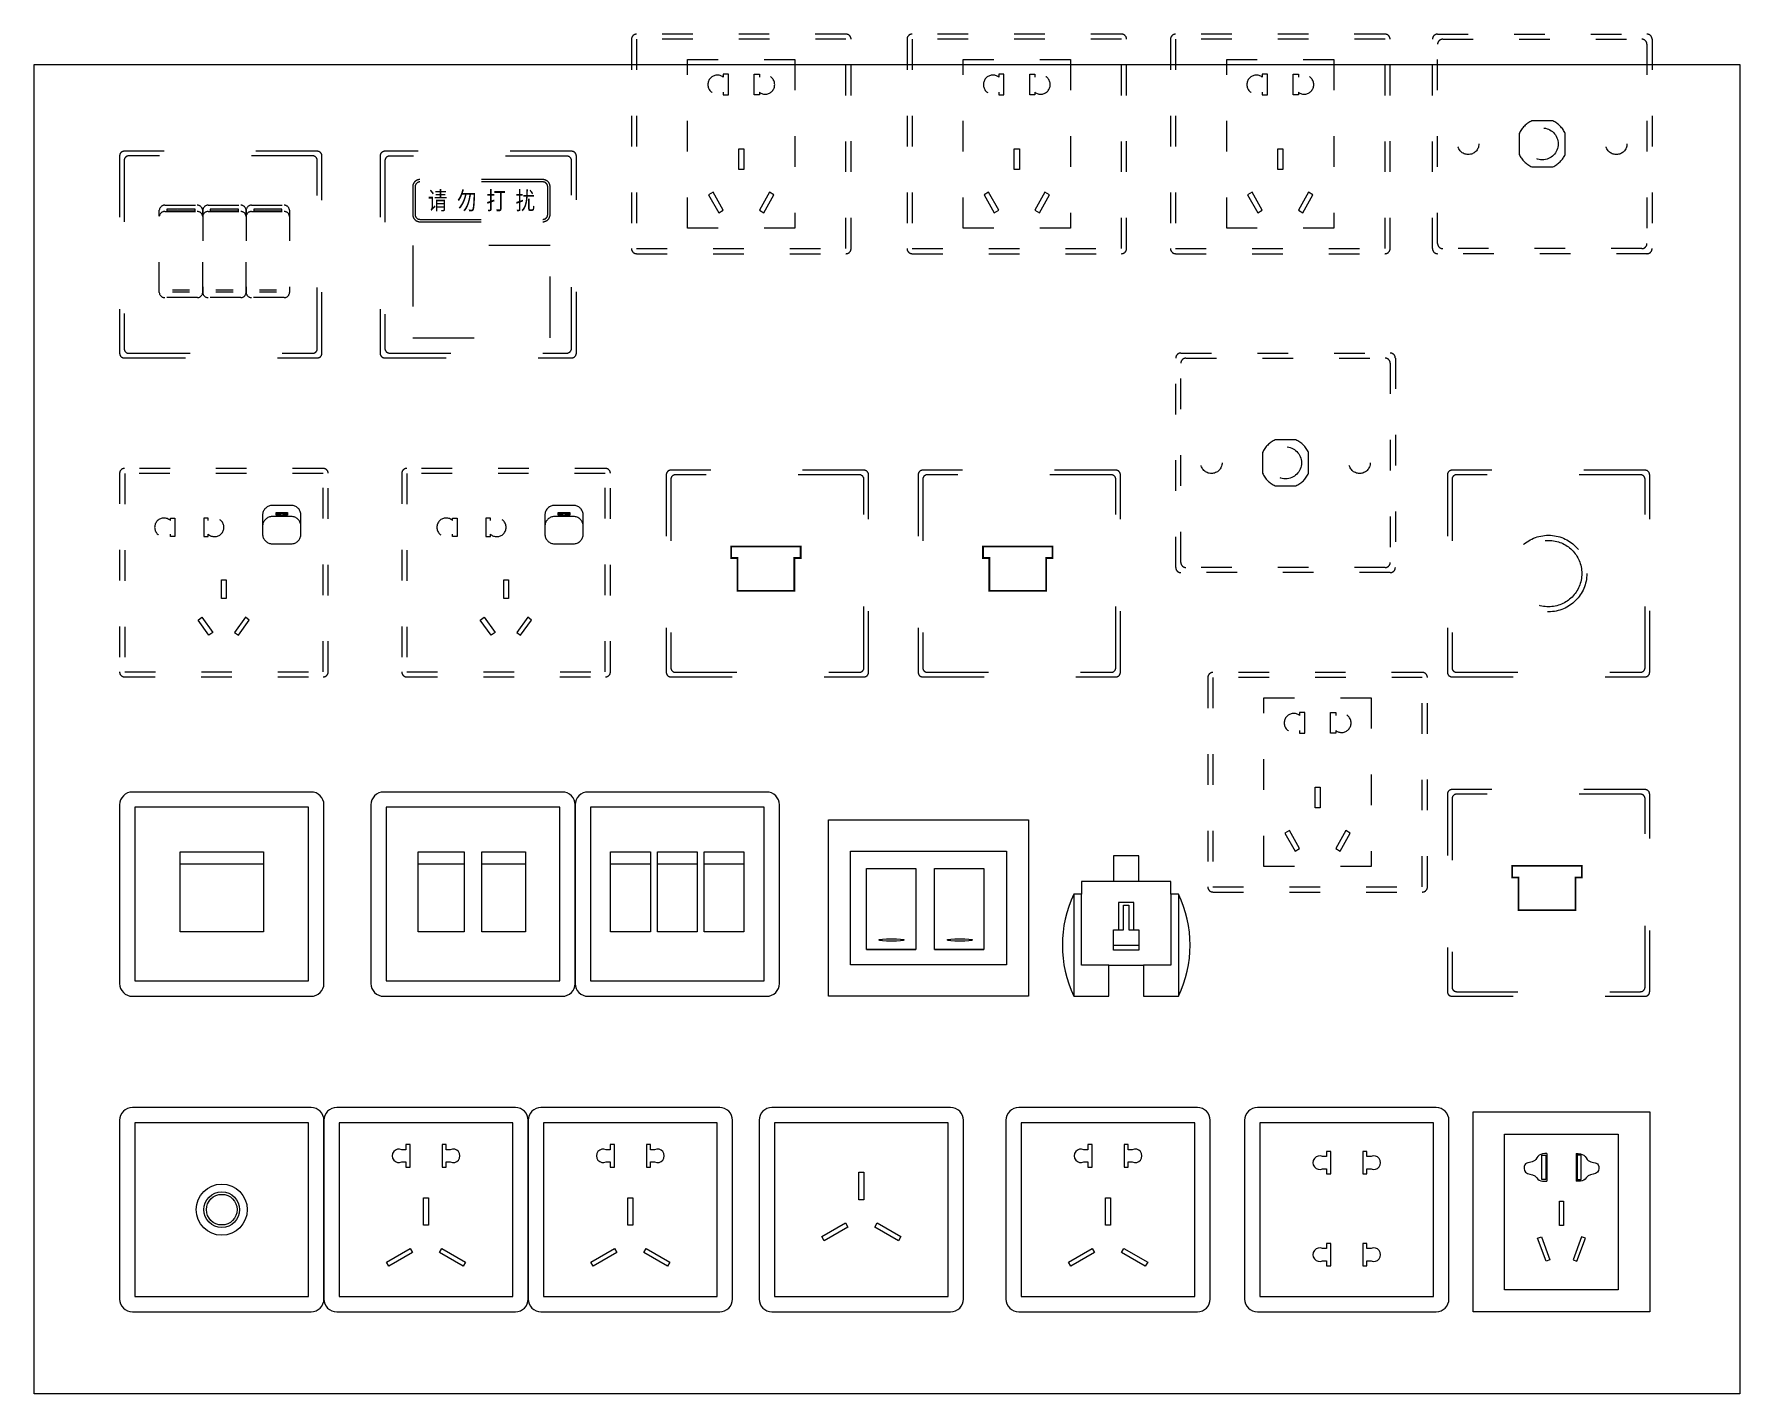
# Model space of a CAD drawing. Header units: millimetres. Extents: x 3162 to 221128, y -144913 to 11496.
# Drawn here: x 168023 to 168691, y -22056 to -21523 of the extents above; entities that cross this region are included whole.
import ezdxf
from ezdxf.enums import TextEntityAlignment as Align

# ---------------------------------------------------------------- set-up
doc = ezdxf.new("R2010")
doc.units = ezdxf.units.MM
doc.header["$LTSCALE"] = 10
doc.linetypes.add('ACAD_ISO03W100', pattern=[30, 12, -18])
doc.linetypes.add('DASH', pattern=[8.89, 6.35, -2.54])
doc.layers.add('FF-Fixed【固定家具】', color=30, linetype='Continuous', lineweight=0)
doc.layers.add('FF-Socket【电气】', color=124, linetype='Continuous', lineweight=0)
doc.styles.add('宋体', font='', dxfattribs={"width": 0.8})
doc.styles.get('宋体').set_extended_font_data('SimSun')

# ---------------------------------------------------------------- blocks, each defined once
blk = doc.blocks.new('海龙工具_开关插座')
at = {"linetype": 'ACAD_ISO03W100', "ltscale": 0.1}
blk.add_lwpolyline([(-38.9, -40.83), (38.9, -40.83, 0.414214), (40.83, -38.9), (40.83, 38.9, 0.414214), (38.9, 40.83), (-38.9, 40.83, 0.414214), (-40.83, 38.9), (-40.83, -38.9, 0.414214)], format="xyb", close=True, dxfattribs=at)
at = {"color": 8, "linetype": 'ACAD_ISO03W100', "ltscale": 0.1}
for points in [[(-38.83, -38.83), (38.83, -38.83), (38.83, 38.83), (-38.83, 38.83)], [(20.45, 23.49), (24.94, 23.49), (24.94, 22.48), (20.45, 22.48)], [(-0.93, -2.77), (0.93, -2.77), (0.93, -10.07), (-0.93, -10.07)], [(-4.33, -23.39), (-5.84, -24.49), (-10.13, -18.59), (-8.62, -17.49)], [(4.16, -23.39), (5.67, -24.49), (9.96, -18.59), (8.45, -17.49)]]:
    blk.add_lwpolyline(points, close=True, dxfattribs=at)
for points in [[(-20.94, 20.37), (-20.94, 21.38), (-19.21, 21.38), (-19.21, 14.09), (-20.94, 14.09), (-20.94, 15.1)], [(-6.17, 20.37), (-6.17, 21.38), (-7.9, 21.38), (-7.9, 14.09), (-6.17, 14.09), (-6.17, 15.1)], [(15.18, 22.86), (15.18, 14.76)], [(26.44, 26.31), (18.92, 26.31)], [(26.44, 21.97), (18.92, 21.97)], [(30.18, 14.76), (30.18, 22.86)], [(18.92, 11.31), (26.44, 11.31)]]:
    blk.add_lwpolyline(points, dxfattribs=at)
for centre, radius, start, end in [((-23.47, 17.74), 3.65, 46.17861, 313.82139), ((-3.64, 17.74), 3.65, 226.17861, 133.82139), ((18.99, 22.49), 3.83, 91.04975, 174.32664), ((18.99, 18.14), 3.83, 91.04975, 174.32664), ((26.37, 22.49), 3.83, 5.67336, 88.95025), ((26.37, 18.14), 3.83, 5.67336, 88.95025), ((18.99, 15.14), 3.83, 185.67336, 268.95025), ((26.37, 15.14), 3.83, 271.04975, 354.32664)]:
    blk.add_arc(centre, radius, start, end, dxfattribs=at)
at = {"color": 8}
for points in [[(20.45, 23.49), (24.94, 23.49), (24.94, 22.48), (20.45, 22.48)], [(24.94, 22.48), (20.45, 22.48), (20.45, 23.49), (20.45, 22.48)], [(20.45, 23.49), (20.45, 22.48), (24.94, 22.48), (24.73, 23.44)], [(24.94, 22.48), (24.73, 23.44), (24.94, 22.48), (24.94, 23.49)]]:
    blk.add_solid(points, dxfattribs=at)
blk = doc.blocks.new('海龙工具_插座_300高')
at = {"linetype": 'ACAD_ISO03W100', "ltscale": 0.2}
blk.add_lwpolyline([(-39.6, 38.32), (-39.6, -39.03, 0.414214), (-37.8, -40.83), (37.8, -40.83, 0.414214), (39.6, -39.03), (39.6, 38.32, 0.414214), (37.8, 40.12), (-37.8, 40.12, 0.414214)], format="xyb", close=True, dxfattribs=at)
at = {"color": 8, "linetype": 'ACAD_ISO03W100', "ltscale": 0.2}
blk.add_lwpolyline([(-37.8, 36.52), (-37.8, -37.23, 0.414214), (-36, -39.03), (36, -39.03, 0.414214), (37.8, -37.23), (37.8, 36.52, 0.414214), (36, 38.32), (-36, 38.32, 0.414214)], format="xyb", close=True, dxfattribs=at)
at = {"linetype": 'ACAD_ISO03W100', "ltscale": 0.2, "const_width": 0.675}
blk.add_lwpolyline([(-14.2, 10.24), (13.02, 10.24), (13.02, 5.74), (10.55, 5.74), (10.55, -7.09), (-11.73, -7.09), (-11.73, 5.74), (-14.2, 5.74)], close=True, dxfattribs=at)
blk = doc.blocks.new('海龙工具_电视插座')
at = {"linetype": 'ACAD_ISO03W100', "ltscale": 0.1}
for points in [[(43, 84), (43, 2, -0.414214), (41, 0), (-41, 0, -0.414214), (-43, 2), (-43, 84, -0.414214), (-41, 86), (41, 86, -0.414214)], [(4.09, 52), (-4.09, 52, 0.181431), (-9, 47.09), (-9, 38.91, 0.181431), (-4.09, 34), (4.09, 34, 0.181431), (9, 38.91), (9, 47.09, 0.181431)]]:
    blk.add_lwpolyline(points, format="xyb", close=True, dxfattribs=at)
at = {"color": 8, "linetype": 'ACAD_ISO03W100', "ltscale": 0.1}
blk.add_lwpolyline([(39, 84, -0.414214), (41, 82), (41, 4, -0.414214), (39, 2), (-39, 2, -0.414214), (-41, 4), (-41, 82, -0.414214), (-39, 84)], format="xyb", close=True, dxfattribs=at)
for centre, radius in [((-29, 43), 4.17), ((0, 43), 6.24), ((29, 43), 4.17)]:
    blk.add_circle(centre, radius, dxfattribs=at)
blk = doc.blocks.new('海龙工具_普通插座')
at = {"linetype": 'ACAD_ISO03W100', "ltscale": 0.1}
blk.add_lwpolyline([(-40.98, 0), (40.98, 0, 0.414214), (43, 2.02), (43, 83.98, 0.414214), (40.98, 86), (-40.98, 86, 0.414214), (-43, 83.98), (-43, 2.02, 0.414214)], format="xyb", close=True, dxfattribs=at)
at = {"color": 8, "linetype": 'ACAD_ISO03W100', "ltscale": 0.1}
for points in [[(-41, 2), (41, 2), (41, 84), (-41, 84)], [(-21, 76), (21, 76), (21, 10), (-21, 10)], [(1.01, 41.02), (1.01, 32.93), (-1.01, 32.93), (-1.01, 41.02)], [(-12.79, 23.11), (-8.83, 16.05), (-7.07, 17.04), (-11.03, 24.1)], [(11.03, 24.1), (7.07, 17.04), (8.83, 16.05), (12.79, 23.11)]]:
    blk.add_lwpolyline(points, close=True, dxfattribs=at)
for points in [[(-7.08, 69.18, 2.025685), (-7.08, 63.25), (-7.08, 62.17), (-5.06, 62.17), (-5.06, 70.26), (-7.08, 70.26)], [(7.08, 69.18, -2.025685), (7.08, 63.25), (7.08, 62.17), (5.06, 62.17), (5.06, 70.26), (7.08, 70.26)]]:
    blk.add_lwpolyline(points, format="xyb", close=True, dxfattribs=at)
blk = doc.blocks.new('海龙工具_插座_600高')
at = {"linetype": 'ACAD_ISO03W100', "ltscale": 0.2}
blk.add_lwpolyline([(-39.6, 38.67), (-39.6, -38.67, 0.414214), (-37.8, -40.47), (37.8, -40.47, 0.414214), (39.6, -38.67), (39.6, 38.67, 0.414214), (37.8, 40.47), (-37.8, 40.47, 0.414214)], format="xyb", close=True, dxfattribs=at)
at = {"color": 8, "linetype": 'ACAD_ISO03W100', "ltscale": 0.2}
blk.add_lwpolyline([(-37.8, 36.87), (-37.8, -36.87, 0.414214), (-36, -38.67), (36, -38.67, 0.414214), (37.8, -36.87), (37.8, 36.87, 0.414214), (36, 38.67), (-36, 38.67, 0.414214)], format="xyb", close=True, dxfattribs=at)
blk.add_circle((0, 0), 15, dxfattribs=at)
at = {"linetype": 'ACAD_ISO03W100', "ltscale": 0.2}
blk.add_circle((0, 0), 13, dxfattribs=at)
blk = doc.blocks.new('海龙工具_插座_请勿打扰')
at = {"linetype": 'ACAD_ISO03W100', "ltscale": 0.2}
for points in [[(-38.43, 38.59), (-38.43, -38.59, 0.414214), (-36.55, -40.47), (36.55, -40.47, 0.414214), (38.43, -38.59), (38.43, 38.59, 0.414214), (36.55, 40.47), (-36.55, 40.47, 0.414214)], [(-38.43, -38.59, 0.414214), (-36.55, -40.47), (36.55, -40.47, 0.414214), (38.43, -38.59), (38.43, 38.59, 0.414214), (36.55, 40.47), (-36.55, 40.47, 0.414214), (-38.43, 38.59)], [(-25.65, 26.57), (-25.65, 15.68, 0.414214), (-22.83, 12.86), (25.32, 12.86, 0.414214), (28.14, 15.68), (28.14, 26.57, 0.414214), (25.32, 29.39), (-22.83, 29.39, 0.414214)]]:
    blk.add_lwpolyline(points, format="xyb", close=True, dxfattribs=at)
at = {"color": 8, "linetype": 'ACAD_ISO03W100', "ltscale": 0.2}
for points in [[(-36.55, 36.71), (-36.55, -36.71, 0.414214), (-34.67, -38.59), (34.67, -38.59, 0.414214), (36.55, -36.71), (36.55, 36.71, 0.414214), (34.67, 38.59), (-34.67, 38.59, 0.414214)], [(-24.71, 26.57), (-24.71, 15.68, 0.414214), (-22.83, 13.8), (25.32, 13.8, 0.414214), (27.2, 15.68), (27.2, 26.57, 0.414214), (25.32, 28.45), (-22.83, 28.45, 0.414214)]]:
    blk.add_lwpolyline(points, format="xyb", close=True, dxfattribs=at)
at = {"linetype": 'ACAD_ISO03W100', "ltscale": 0.2}
blk.add_lwpolyline([(28.14, 3.62), (-25.65, 3.62), (-25.65, -32.59), (28.14, -32.59)], close=True, dxfattribs=at)
at = {"color": 8, "linetype": 'DASH', "ltscale": 50, "style": '宋体', "width": 0.8}
blk.add_text('请 勿 打 扰', height=7, dxfattribs=at).set_placement((1.25, 21.13), align=Align.MIDDLE_CENTER)
blk = doc.blocks.new('海龙工具_开关_600高')
at = {"color": 8, "linetype": 'ACAD_ISO03W100', "ltscale": 0.1}
for p, q in [((-13.42, -13.98), (-20.1, -13.98)), ((-13.42, -14.67), (-20.1, -14.67)), ((3.58, -13.98), (-3.1, -13.98)), ((3.58, -14.67), (-3.1, -14.67)), ((20.58, -13.98), (13.9, -13.98)), ((20.58, -14.67), (13.9, -14.67))]:
    blk.add_line(p, q, dxfattribs=at)
at = {"linetype": 'ACAD_ISO03W100', "ltscale": 0.2}
blk.add_lwpolyline([(-40.83, 38.67), (-40.83, -38.67, 0.414214), (-39.03, -40.47), (36.57, -40.47, 0.414214), (38.37, -38.67), (38.37, 38.67, 0.414214), (36.57, 40.47), (-39.03, 40.47, 0.414214)], format="xyb", close=True, dxfattribs=at)
at = {"color": 8, "linetype": 'ACAD_ISO03W100', "ltscale": 0.2}
blk.add_lwpolyline([(-39.03, 36.87), (-39.03, -36.87, 0.414214), (-37.23, -38.67), (34.77, -38.67, 0.414214), (36.57, -36.87), (36.57, 36.87, 0.414214), (34.77, 38.67), (-37.23, 38.67, 0.414214)], format="xyb", close=True, dxfattribs=at)
at = {"linetype": 'ACAD_ISO03W100', "ltscale": 0.1}
for points in [[(-10.38, -16.86), (-23.14, -16.86, -0.376586), (-25.3, -14.91), (-25.3, 17.39, -0.380248), (-23.18, 19.35), (-10.42, 19.35, -0.380248), (-8.3, 17.39), (-8.3, -14.91, -0.383952)], [(6.62, -16.86), (-6.14, -16.86, -0.376586), (-8.3, -14.91), (-8.3, 17.39, -0.380248), (-6.18, 19.35), (6.58, 19.35, -0.380248), (8.7, 17.39), (8.7, -14.91, -0.383952)], [(23.62, -16.86), (10.86, -16.86, -0.376586), (8.7, -14.91), (8.7, 17.39, -0.380248), (10.82, 19.35), (23.58, 19.35, -0.380248), (25.7, 17.39), (25.7, -14.91, -0.383952)]]:
    blk.add_lwpolyline(points, format="xyb", close=True, dxfattribs=at)
at = {"color": 8, "linetype": 'ACAD_ISO03W100', "ltscale": 0.1}
for points in [[(-23.18, 16.89), (-10.42, 16.89)], [(-6.18, 16.89), (6.58, 16.89)], [(10.82, 16.89), (23.58, 16.89)]]:
    blk.add_lwpolyline(points, dxfattribs=at)
for points in [[(-11.28, 17.75), (-22.33, 17.75), (-22.33, 17.18), (-11.28, 17.18)], [(5.72, 17.75), (-5.33, 17.75), (-5.33, 17.18), (5.72, 17.18)], [(22.72, 17.75), (11.67, 17.75), (11.67, 17.18), (22.72, 17.18)]]:
    blk.add_lwpolyline(points, close=True, dxfattribs=at)
for centre, start, end in [((-23.14, 14.72), 91.04975, 174.32664), ((-10.46, 14.72), 5.67336, 88.95025), ((-6.14, 14.72), 91.04975, 174.32664), ((6.54, 14.72), 5.67336, 88.95025), ((10.86, 14.72), 91.04975, 174.32664), ((23.54, 14.72), 5.67336, 88.95025)]:
    blk.add_arc(centre, 2.17, start, end, dxfattribs=at)
at = {"color": 8}
for points in [[(-11.28, 17.75), (-22.33, 17.75), (-22.33, 17.18), (-11.28, 17.18)], [(-22.33, 17.18), (-11.28, 17.18), (-11.28, 17.75), (-11.28, 17.18)], [(-11.28, 17.75), (-11.28, 17.18), (-22.33, 17.18), (-22.21, 17.72)], [(-22.33, 17.18), (-22.21, 17.72), (-22.33, 17.18), (-22.33, 17.75)], [(5.72, 17.75), (-5.33, 17.75), (-5.33, 17.18), (5.72, 17.18)], [(-5.33, 17.18), (5.72, 17.18), (5.72, 17.75), (5.72, 17.18)], [(5.72, 17.75), (5.72, 17.18), (-5.33, 17.18), (-5.21, 17.72)], [(-5.33, 17.18), (-5.21, 17.72), (-5.33, 17.18), (-5.33, 17.75)], [(22.72, 17.75), (11.67, 17.75), (11.67, 17.18), (22.72, 17.18)], [(11.67, 17.18), (22.72, 17.18), (22.72, 17.75), (22.72, 17.18)], [(22.72, 17.75), (22.72, 17.18), (11.67, 17.18), (11.79, 17.72)], [(11.67, 17.18), (11.79, 17.72), (11.67, 17.18), (11.67, 17.75)]]:
    blk.add_solid(points, dxfattribs=at)
blk = doc.blocks.new('海龙_05135235')
at = {"ltscale": 20}
blk.add_blockref('海龙工具_开关_600高', (1.23, 0), dxfattribs=at)
blk = doc.blocks.new('海龙_05136337')
at = {"color": 8, "lineweight": 13}
for p, q in [((-21.5, 11.89), (-3.51, 11.89)), ((3.51, 11.89), (20.55, 11.89))]:
    blk.add_line(p, q, dxfattribs=at)
at = {"lineweight": 13}
blk.add_lwpolyline([(40, -35), (40, 35, 0.414214), (35, 40), (-35, 40, 0.414214), (-40, 35), (-40, -35, 0.414214), (-35, -40), (35, -40, 0.414214)], format="xyb", close=True, dxfattribs=at)
at = {"color": 8, "lineweight": 13}
for points in [[(34, -34), (34, 34), (-34, 34), (-34, -34)], [(-21.5, 16.55), (-3.51, 16.55), (-3.51, -14.72), (-21.5, -14.72)], [(3.51, 16.55), (20.55, 16.55), (20.55, -14.72), (3.51, -14.72)]]:
    blk.add_lwpolyline(points, close=True, dxfattribs=at)
blk = doc.blocks.new('海龙_05135900')
at = {"color": 8, "lineweight": 13}
for p, q in [((-26.1, 11.89), (-10.46, 11.89)), ((-7.82, 11.89), (7.82, 11.89)), ((10.46, 11.89), (26.1, 11.89))]:
    blk.add_line(p, q, dxfattribs=at)
at = {"lineweight": 13}
blk.add_lwpolyline([(40, -35), (40, 35, 0.414214), (35, 40), (-35, 40, 0.414214), (-40, 35), (-40, -35, 0.414214), (-35, -40), (35, -40, 0.414214)], format="xyb", close=True, dxfattribs=at)
at = {"color": 8, "lineweight": 13}
for points in [[(34, -34), (34, 34), (-34, 34), (-34, -34)], [(-26.1, 16.55), (-10.46, 16.55), (-10.46, -14.72), (-26.1, -14.72)], [(-7.82, 16.55), (7.82, 16.55), (7.82, -14.72), (-7.82, -14.72)], [(10.46, 16.55), (26.1, 16.55), (26.1, -14.72), (10.46, -14.72)]]:
    blk.add_lwpolyline(points, close=True, dxfattribs=at)
blk = doc.blocks.new('海龙_05135059')
at = {"layer": 'FF-Socket【电气】'}
for points in [[(40, -35), (40, 35, 0.414214), (35, 40), (-35, 40, 0.414214), (-40, 35), (-40, -35, 0.414214), (-35, -40), (35, -40, 0.414214)], [(-7.89, 16.68), (-6.29, 16.68), (-6.29, 25.48), (-7.89, 25.48), (-7.89, 23.48), (-9.49, 23.48, 1.571411), (-9.49, 18.68), (-7.89, 18.68)], [(7.89, 23.48), (7.89, 25.48), (6.29, 25.48), (6.29, 16.68), (7.89, 16.68), (7.89, 18.68), (9.49, 18.68, 1.571411), (9.49, 23.48)]]:
    blk.add_lwpolyline(points, format="xyb", close=True, dxfattribs=at)
for points in [[(34, -34), (34, 34), (-34, 34), (-34, -34)], [(-0.95, -6.07), (-0.95, 4.65), (0.95, 4.65), (0.95, -6.07)], [(-5.26, -16.82), (-14.54, -22.19), (-15.5, -20.53), (-6.21, -15.17)], [(6.21, -15.17), (15.5, -20.53), (14.54, -22.19), (5.26, -16.82)]]:
    blk.add_lwpolyline(points, close=True, dxfattribs=at)

msp = doc.modelspace()

# ---------------------------------------------------------------- linework, layer by layer
at = {"layer": 'FF-Socket【电气】'}
for p, q in [((168333.68, -21900.23), (168333.68, -21831.17)), ((168333.68, -21831.17), (168411.94, -21831.17)), ((168411.94, -21831.17), (168411.94, -21900.23)), ((168342.33, -21887.95), (168342.33, -21843.45)), ((168342.33, -21843.45), (168403.29, -21843.45)), ((168403.29, -21843.45), (168403.29, -21887.95)), ((168079.79, -21848.33), (168112.36, -21848.33)), ((168348.52, -21881.88), (168348.52, -21850.17)), ((168348.52, -21850.17), (168367.83, -21850.17)), ((168367.83, -21850.17), (168367.83, -21881.88)), ((168375.21, -21850.17), (168394.52, -21850.17)), ((168375.21, -21881.88), (168375.21, -21850.17)), ((168394.52, -21850.17), (168394.52, -21881.88)), ((168429.73, -21860.23), (168429.73, -21900.23)), ((168455.23, -21855.23), (168445.23, -21855.23)), ((168445.23, -21880.21), (168455.23, -21880.21)), ((168403.29, -21887.95), (168342.33, -21887.95)), ((168348.52, -21881.88), (168367.83, -21881.88)), ((168367.83, -21881.88), (168348.52, -21881.88)), ((168375.21, -21881.88), (168394.52, -21881.88)), ((168394.52, -21881.88), (168375.21, -21881.88)), ((168411.94, -21900.23), (168333.68, -21900.23)), ((168586.14, -22023.81), (168586.14, -21945.54)), ((168586.14, -21945.54), (168655.2, -21945.54)), ((168655.2, -21945.54), (168655.2, -22023.81)), ((168598.42, -22015.16), (168598.42, -21954.2)), ((168598.42, -21954.2), (168642.92, -21954.2)), ((168642.92, -21954.2), (168642.92, -22015.16)), ((168612.99, -21972.02), (168612.99, -21962.45)), ((168612.99, -21962.45), (168614.57, -21962.45)), ((168614.57, -21962.45), (168614.57, -21972.02)), ((168614.95, -21961.8), (168614.95, -21972.64)), ((168626.4, -21961.8), (168626.4, -21972.64)), ((168626.77, -21962.45), (168626.77, -21972.02)), ((168628.35, -21962.45), (168626.77, -21962.45)), ((168628.35, -21972.02), (168628.35, -21962.45)), ((168614.57, -21972.02), (168612.99, -21972.02)), ((168626.77, -21972.02), (168628.35, -21972.02)), ((168619.88, -21990.07), (168619.88, -21980.51)), ((168619.88, -21980.51), (168621.46, -21980.51)), ((168621.46, -21980.51), (168621.46, -21990.07)), ((168611.31, -21994.99), (168612.8, -21994.44)), ((168614.66, -22003.95), (168611.31, -21994.99)), ((168612.8, -21994.44), (168616.14, -22003.4)), ((168621.46, -21990.07), (168619.88, -21990.07)), ((168628.55, -21994.44), (168625.2, -22003.4)), ((168626.69, -22003.95), (168630.03, -21994.99)), ((168630.03, -21994.99), (168628.55, -21994.44)), ((168616.14, -22003.4), (168614.66, -22003.95)), ((168625.2, -22003.4), (168626.69, -22003.95)), ((168642.92, -22015.16), (168598.42, -22015.16)), ((168655.2, -22023.81), (168586.14, -22023.81))]:
    msp.add_line(p, q, dxfattribs=at)
for points in [[(168690.53, -22055.97), (168022.59, -22055.97), (168022.59, -21535.24), (168690.53, -21535.24)], [(168130.07, -21894.23), (168130.07, -21826.23), (168062.07, -21826.23), (168062.07, -21894.23)], [(168079.79, -21843.68), (168112.36, -21843.68), (168112.36, -21874.95), (168079.79, -21874.95)], [(168455.23, -21882.21), (168445.23, -21882.21), (168445.23, -21874.21), (168449.23, -21874.21), (168449.23, -21864.55), (168451.23, -21864.55), (168451.23, -21874.21), (168455.23, -21874.21)], [(168130.07, -22017.81), (168130.07, -21949.81), (168062.07, -21949.81), (168062.07, -22017.81)], [(168210.07, -22017.81), (168210.07, -21949.81), (168142.07, -21949.81), (168142.07, -22017.81)], [(168290.07, -22017.81), (168290.07, -21949.81), (168222.07, -21949.81), (168222.07, -22017.81)], [(168380.48, -22017.81), (168380.48, -21949.81), (168312.48, -21949.81), (168312.48, -22017.81)], [(168570.6, -22017.81), (168570.6, -21949.81), (168502.6, -21949.81), (168502.6, -22017.81)], [(168345.52, -21979.9), (168345.52, -21969.18), (168347.43, -21969.18), (168347.43, -21979.9)], [(168175.12, -21989.88), (168175.12, -21979.15), (168177.03, -21979.15), (168177.03, -21989.88)], [(168255.12, -21989.88), (168255.12, -21979.15), (168257.03, -21979.15), (168257.03, -21989.88)], [(168341.22, -21990.66), (168331.93, -21996.02), (168330.98, -21994.37), (168340.27, -21989)], [(168352.69, -21989), (168361.97, -21994.37), (168361.02, -21996.02), (168351.73, -21990.66)], [(168170.82, -22000.63), (168161.53, -22005.99), (168160.58, -22004.34), (168169.86, -21998.98)], [(168182.28, -21998.98), (168191.57, -22004.34), (168190.62, -22005.99), (168181.33, -22000.63)], [(168250.82, -22000.63), (168241.53, -22005.99), (168240.58, -22004.34), (168249.86, -21998.98)], [(168262.28, -21998.98), (168271.57, -22004.34), (168270.62, -22005.99), (168261.33, -22000.63)]]:
    msp.add_lwpolyline(points, close=True, dxfattribs=at)
for points in [[(168136.07, -21895.23), (168136.07, -21825.23, 0.414214), (168131.07, -21820.23), (168061.07, -21820.23, 0.414214), (168056.07, -21825.23), (168056.07, -21895.23, 0.414214), (168061.07, -21900.23), (168131.07, -21900.23, 0.414214)], [(168457.05, -21888.01), (168457.05, -21900.23), (168470.73, -21900.23, 0.225001), (168470.73, -21860.23), (168467.73, -21860.23), (168467.73, -21855.23), (168455.23, -21855.23), (168455.23, -21845.23), (168445.23, -21845.23), (168445.23, -21855.23), (168432.73, -21855.23), (168432.73, -21860.23), (168429.73, -21860.23, 0.225001), (168429.73, -21900.23), (168443.41, -21900.23), (168443.41, -21888.01)], [(168136.07, -22018.81), (168136.07, -21948.81, 0.414214), (168131.07, -21943.81), (168061.07, -21943.81, 0.414214), (168056.07, -21948.81), (168056.07, -22018.81, 0.414214), (168061.07, -22023.81), (168131.07, -22023.81, 0.414214)], [(168216.07, -22018.81), (168216.07, -21948.81, 0.414214), (168211.07, -21943.81), (168141.07, -21943.81, 0.414214), (168136.07, -21948.81), (168136.07, -22018.81, 0.414214), (168141.07, -22023.81), (168211.07, -22023.81, 0.414214)], [(168296.07, -22018.81), (168296.07, -21948.81, 0.414214), (168291.07, -21943.81), (168221.07, -21943.81, 0.414214), (168216.07, -21948.81), (168216.07, -22018.81, 0.414214), (168221.07, -22023.81), (168291.07, -22023.81, 0.414214)], [(168386.48, -22018.81), (168386.48, -21948.81, 0.414214), (168381.48, -21943.81), (168311.48, -21943.81, 0.414214), (168306.48, -21948.81), (168306.48, -22018.81, 0.414214), (168311.48, -22023.81), (168381.48, -22023.81, 0.414214)], [(168576.6, -22018.81), (168576.6, -21948.81, 0.414214), (168571.6, -21943.81), (168501.6, -21943.81, 0.414214), (168496.6, -21948.81), (168496.6, -22018.81, 0.414214), (168501.6, -22023.81), (168571.6, -22023.81, 0.414214)], [(168168.19, -21967.13), (168169.79, -21967.13), (168169.79, -21958.33), (168168.19, -21958.33), (168168.19, -21960.33), (168166.59, -21960.33, 1.571411), (168166.59, -21965.13), (168168.19, -21965.13)], [(168183.96, -21960.33), (168183.96, -21958.33), (168182.36, -21958.33), (168182.36, -21967.13), (168183.96, -21967.13), (168183.96, -21965.13), (168185.56, -21965.13, 1.571411), (168185.56, -21960.33)], [(168248.19, -21967.13), (168249.79, -21967.13), (168249.79, -21958.33), (168248.19, -21958.33), (168248.19, -21960.33), (168246.59, -21960.33, 1.571411), (168246.59, -21965.13), (168248.19, -21965.13)], [(168263.96, -21960.33), (168263.96, -21958.33), (168262.36, -21958.33), (168262.36, -21967.13), (168263.96, -21967.13), (168263.96, -21965.13), (168265.56, -21965.13, 1.571411), (168265.56, -21960.33)], [(168528.72, -21969.82), (168530.32, -21969.82), (168530.32, -21961.02), (168528.72, -21961.02), (168528.72, -21963.02), (168527.12, -21963.02, 1.571411), (168527.12, -21967.82), (168528.72, -21967.82)], [(168544.49, -21963.02), (168544.49, -21961.02), (168542.89, -21961.02), (168542.89, -21969.82), (168544.49, -21969.82), (168544.49, -21967.82), (168546.09, -21967.82, 1.571411), (168546.09, -21963.02)], [(168528.72, -22005.85), (168530.32, -22005.85), (168530.32, -21997.05), (168528.72, -21997.05), (168528.72, -21999.05), (168527.12, -21999.05, 1.571411), (168527.12, -22003.85), (168528.72, -22003.85)], [(168544.49, -21999.05), (168544.49, -21997.05), (168542.89, -21997.05), (168542.89, -22005.85), (168544.49, -22005.85), (168544.49, -22003.85), (168546.09, -22003.85, 1.571411), (168546.09, -21999.05)]]:
    msp.add_lwpolyline(points, format="xyb", close=True, dxfattribs=at)
for points in [[(168443.41, -21888.01), (168432.73, -21888.01), (168432.73, -21860.23)], [(168467.73, -21860.23), (168467.73, -21888.01), (168457.05, -21888.01)], [(168470.73, -21860.23), (168470.73, -21900.23)], [(168453.23, -21874.21), (168453.23, -21863.55), (168447.23, -21863.55), (168447.23, -21874.21)]]:
    msp.add_lwpolyline(points, dxfattribs=at)
for radius in [10, 7, 6]:
    msp.add_circle((168096.07, -21983.81), radius, dxfattribs=at)
for centre in [(168358.29, -21878.19), (168385.05, -21878.19)]:
    msp.add_ellipse(centre, major_axis=(-4.99, 0), ratio=0.087022, dxfattribs=at)
for points in [[(168614.95, -21961.8), (168613.79, -21961.84), (168611.66, -21961.92), (168610.34, -21965.59), (168605.64, -21964.95), (168606.17, -21970.23), (168610.19, -21969.62), (168611.79, -21972.84), (168613.81, -21972.71), (168614.95, -21972.64)], [(168626.4, -21961.8), (168627.55, -21961.84), (168629.69, -21961.92), (168631, -21965.59), (168635.71, -21964.95), (168635.18, -21970.23), (168631.15, -21969.62), (168629.55, -21972.84), (168627.53, -21972.71), (168626.4, -21972.64)]]:
    msp.add_open_spline(points, degree=3, knots=[0, 0, 0, 0, 3.141193, 5.82873, 10.023259, 12.863093, 16.743207, 19.162083, 22.247592, 22.247592, 22.247592, 22.247592], dxfattribs=at)

# ---------------------------------------------------------------- block references
at = {"layer": 'FF-Fixed【固定家具】'}
msp.add_blockref('海龙_05135059', (168443.13, -21983.81), dxfattribs=at)
at = {"layer": 'FF-Socket【电气】'}
for name, p in [('海龙工具_普通插座', (168299.5, -21609.39)), ('海龙工具_普通插座', (168407.39, -21609.39)), ('海龙工具_普通插座', (168510.57, -21609.39)), ('海龙工具_电视插座', (168613.15, -21609.39)), ('海龙_05135235', (168095.67, -21609.74)), ('海龙工具_插座_请勿打扰', (168196.49, -21609.74)), ('海龙工具_电视插座', (168512.61, -21734.31)), ('海龙工具_开关插座', (168096.9, -21734.31)), ('海龙工具_开关插座', (168207.41, -21734.31)), ('海龙工具_插座_300高', (168309.73, -21734.31)), ('海龙工具_插座_300高', (168408.35, -21734.31)), ('海龙工具_插座_600高', (168615.6, -21734.66)), ('海龙工具_普通插座', (168525.18, -21859.4)), ('海龙_05136337', (168194.45, -21860.23)), ('海龙_05135900', (168274.45, -21860.23)), ('海龙工具_插座_300高', (168615.6, -21859.4))]:
    msp.add_blockref(name, p, dxfattribs=at)

doc.saveas('drawing.dxf')
